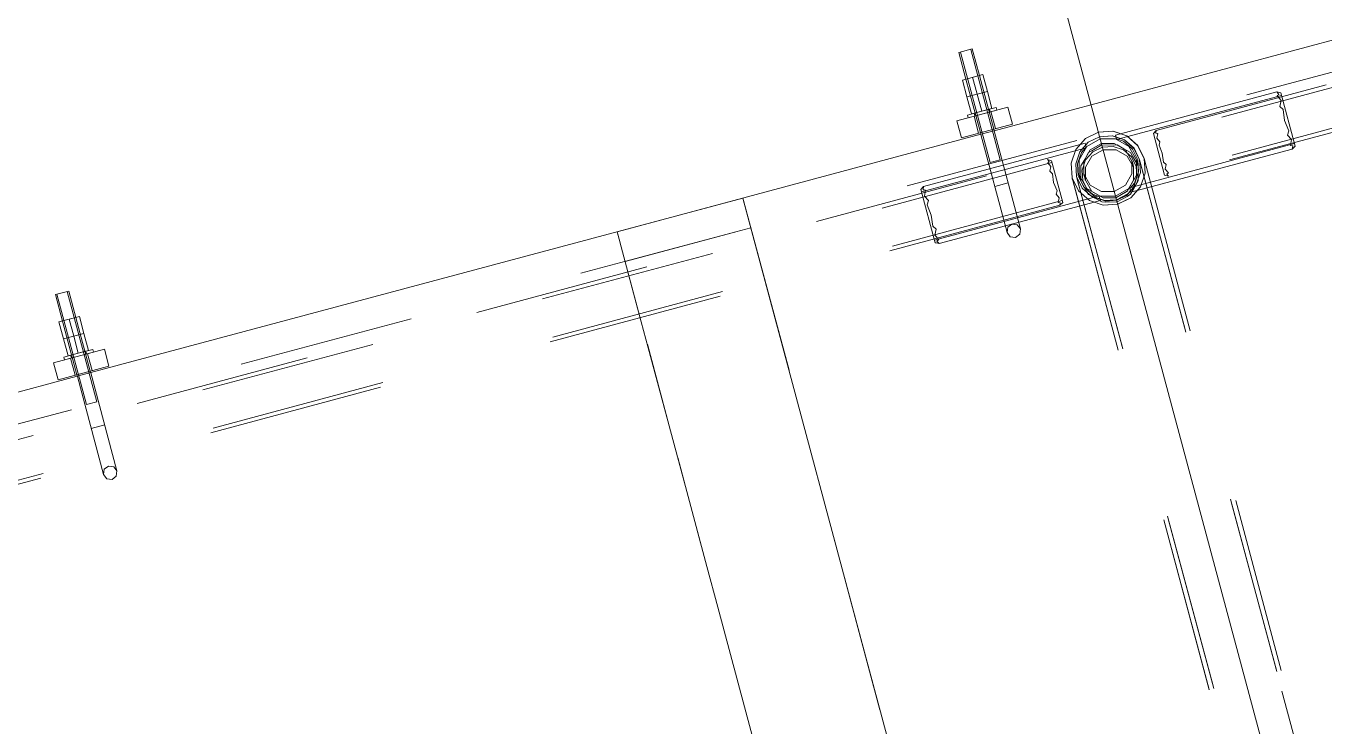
# Model space of a CAD drawing. Header units: millimetres. Extents: x -753 to 90, y 56274 to 56868.
# Drawn here: x -581.06 to -566.29, y 56710.88 to 56718.84 of the extents above; entities that cross this region are included whole.
import ezdxf

# ---------------------------------------------------------------- set-up
doc = ezdxf.new("R2010")
doc.units = ezdxf.units.MM
doc.linetypes.add('XKITLINE00', pattern=[0])
doc.linetypes.add('XKITLINE02', pattern=[4, 2, -2])
doc.layers.add('Cota', color=4, linetype='Continuous', lineweight=0)
doc.layers.add('Peça', color=2, linetype='Continuous', lineweight=0)

# ---------------------------------------------------------------- blocks, each defined once
blk = doc.blocks.new('*A825')
at = {"layer": 'Peça', "color": 4, "linetype": 'XKITLINE00', "lineweight": 0}
for p, q in [((-570.354, 56718.036), (-570.122, 56718.098)), ((-570.302, 56717.843), (-570.354, 56718.036)), ((-570.238, 56718.067), (-570.186, 56717.874)), ((-570.07, 56717.905), (-570.122, 56718.098))]:
    blk.add_line(p, q, dxfattribs=at)
at = {"layer": 'Peça', "color": 7, "linetype": 'XKITLINE02', "lineweight": 0}
blk.add_line((-570.302, 56717.843), (-570.07, 56717.905), dxfattribs=at)
blk = doc.blocks.new('*A826')
at = {"layer": 'Peça', "color": 4, "linetype": 'XKITLINE00', "lineweight": 0}
for p, q in [((-570.294, 56718.582), (-570.446, 56718.541)), ((-570.294, 56718.582), (-570.213, 56718.281)), ((-570.446, 56718.541), (-570.366, 56718.24)), ((-570.202, 56717.63), (-570.197, 56717.608)), ((-570.05, 56717.67), (-570.044, 56717.649))]:
    blk.add_line(p, q, dxfattribs=at)
at = {"layer": 'Peça', "color": 7, "linetype": 'XKITLINE02', "lineweight": 0}
for p, q in [((-570.428, 56718.546), (-570.092, 56717.29)), ((-570.312, 56718.577), (-569.976, 56717.321)), ((-570.366, 56718.24), (-570.202, 56717.63)), ((-570.213, 56718.281), (-570.05, 56717.67)), ((-570.197, 56717.608), (-569.898, 56716.493)), ((-570.044, 56717.649), (-569.745, 56716.534)), ((-570.092, 56717.29), (-569.976, 56717.321)), ((-569.886, 56717.058), (-570.038, 56717.017)), ((-569.89, 56716.553), (-569.898, 56716.493)), ((-569.89, 56716.553), (-569.842, 56716.59)), ((-569.842, 56716.59), (-569.782, 56716.582)), ((-569.782, 56716.582), (-569.745, 56716.534)), ((-569.753, 56716.474), (-569.745, 56716.534)), ((-569.898, 56716.493), (-569.861, 56716.445)), ((-569.861, 56716.445), (-569.801, 56716.437)), ((-569.801, 56716.437), (-569.753, 56716.474))]:
    blk.add_line(p, q, dxfattribs=at)
blk = doc.blocks.new('*A832')
at = {"layer": 'Peça', "color": 7, "linetype": 'XKITLINE02', "lineweight": 0}
for p, q in [((-553.649, 56721.682), (-574.243, 56716.165)), ((-570.045, 56717.652), (-570.198, 56717.612)), ((-574.326, 56716.475), (-574.311, 56716.417)), ((-574.219, 56716.074), (-574.059, 56715.476)), ((-573.99, 56715.222), (-573.742, 56714.295)), ((-573.645, 56713.933), (-573.541, 56713.545)), ((-573.431, 56713.132), (-573.313, 56712.694))]:
    blk.add_line(p, q, dxfattribs=at)
at = {"layer": 'Peça', "color": 4, "linetype": 'XKITLINE00', "lineweight": 0}
for p, q in [((-559.92, 56720.365), (-570.045, 56717.652)), ((-570.198, 56717.612), (-574.334, 56716.503)), ((-574.334, 56716.503), (-574.334, 56716.503)), ((-574.334, 56716.503), (-574.311, 56716.418)), ((-574.311, 56716.417), (-574.288, 56716.332)), ((-574.288, 56716.332), (-574.257, 56716.217)), ((-574.257, 56716.217), (-574.059, 56715.476)), ((-574.059, 56715.476), (-573.742, 56714.295)), ((-573.742, 56714.295), (-573.541, 56713.545)), ((-573.541, 56713.545), (-573.313, 56712.694)), ((-573.313, 56712.694), (-573.189, 56712.232)), ((-573.189, 56712.232), (-572.151, 56708.356))]:
    blk.add_line(p, q, dxfattribs=at)
blk = doc.blocks.new('*A833')
at = {"layer": 'Peça', "color": 7, "linetype": 'XKITLINE02', "lineweight": 0}
for p, q in [((-530.75, 56727.643), (-568.228, 56717.601)), ((-568.201, 56717.655), (-530.801, 56727.676)), ((-530.634, 56727.21), (-568.112, 56717.168)), ((-530.661, 56727.156), (-568.062, 56717.135)), ((-568.234, 56717.622), (-568.201, 56717.655)), ((-568.234, 56717.622), (-568.107, 56717.147)), ((-568.206, 56717.626), (-568.201, 56717.655)), ((-568.184, 56717.622), (-568.206, 56717.626)), ((-568.195, 56717.568), (-568.184, 56717.622)), ((-568.159, 56717.527), (-568.195, 56717.568)), ((-568.169, 56717.489), (-568.159, 56717.527)), ((-568.132, 56717.395), (-568.169, 56717.489)), ((-568.117, 56717.295), (-568.132, 56717.395)), ((-568.089, 56717.267), (-568.117, 56717.295)), ((-568.099, 56717.213), (-568.089, 56717.267)), ((-568.062, 56717.135), (-568.107, 56717.147)), ((-568.063, 56717.172), (-568.099, 56717.213)), ((-568.08, 56717.158), (-568.063, 56717.172)), ((-568.062, 56717.135), (-568.08, 56717.158))]:
    blk.add_line(p, q, dxfattribs=at)
blk = doc.blocks.new('*A838')
at = {"layer": 'Peça', "color": 7, "linetype": 'XKITLINE02', "lineweight": 0}
for p, q in [((-569.007, 56717.562), (-569.116, 56717.438)), ((-568.859, 56717.635), (-569.007, 56717.562)), ((-568.975, 56717.52), (-568.845, 56717.584)), ((-568.694, 56717.646), (-568.859, 56717.635)), ((-568.845, 56717.584), (-568.701, 56717.593)), ((-568.701, 56717.593), (-568.564, 56717.547)), ((-568.537, 56717.593), (-568.694, 56717.646)), ((-568.564, 56717.547), (-568.455, 56717.451)), ((-568.413, 56717.484), (-568.537, 56717.593)), ((-569.116, 56717.438), (-569.17, 56717.281)), ((-569.117, 56717.274), (-569.071, 56717.411)), ((-569.071, 56717.411), (-568.975, 56717.52)), ((-568.455, 56717.451), (-568.391, 56717.322)), ((-568.34, 56717.335), (-568.413, 56717.484)), ((-569.17, 56717.281), (-569.159, 56717.116)), ((-569.108, 56717.13), (-569.117, 56717.274)), ((-568.391, 56717.322), (-565.493, 56706.507)), ((-568.391, 56717.322), (-568.381, 56717.177)), ((-568.337, 56717.324), (-568.34, 56717.335)), ((-568.329, 56717.17), (-568.34, 56717.335)), ((-568.332, 56717.307), (-568.337, 56717.324)), ((-568.332, 56717.307), (-565.442, 56706.521)), ((-569.156, 56717.105), (-569.159, 56717.116)), ((-569.159, 56717.116), (-569.086, 56716.968)), ((-569.151, 56717.087), (-569.156, 56717.105)), ((-569.108, 56717.13), (-569.105, 56717.119)), ((-569.044, 56717), (-569.108, 56717.13)), ((-569.105, 56717.119), (-569.1, 56717.101)), ((-568.381, 56717.177), (-568.428, 56717.04)), ((-568.382, 56717.014), (-568.329, 56717.17)), ((-569.151, 56717.087), (-566.261, 56706.301)), ((-569.1, 56717.101), (-566.21, 56706.315)), ((-569.086, 56716.968), (-568.961, 56716.859)), ((-568.935, 56716.904), (-569.044, 56717)), ((-568.428, 56717.04), (-568.523, 56716.931)), ((-568.491, 56716.889), (-568.382, 56717.014)), ((-568.961, 56716.859), (-568.805, 56716.805)), ((-568.798, 56716.858), (-568.935, 56716.904)), ((-568.805, 56716.805), (-568.64, 56716.816)), ((-568.653, 56716.867), (-568.798, 56716.858)), ((-568.523, 56716.931), (-568.653, 56716.867)), ((-568.64, 56716.816), (-568.491, 56716.889)), ((-566.165, 56706.424), (-566.04, 56706.487)), ((-566.016, 56706.478), (-566.126, 56706.422)), ((-566.04, 56706.487), (-565.886, 56706.539)), ((-565.881, 56706.523), (-566.016, 56706.478)), ((-565.886, 56706.539), (-565.726, 56706.571)), ((-565.742, 56706.551), (-565.881, 56706.523)), ((-565.619, 56706.558), (-565.742, 56706.551)), ((-565.726, 56706.571), (-565.586, 56706.579)), ((-565.532, 56706.543), (-565.619, 56706.558)), ((-565.586, 56706.579), (-565.486, 56706.561)), ((-565.493, 56706.507), (-565.532, 56706.543)), ((-565.509, 56706.457), (-565.493, 56706.507)), ((-565.486, 56706.561), (-565.442, 56706.521)), ((-565.442, 56706.521), (-565.46, 56706.464)), ((-566.261, 56706.301), (-566.243, 56706.359)), ((-566.243, 56706.359), (-566.165, 56706.424)), ((-566.194, 56706.365), (-566.21, 56706.315)), ((-566.126, 56706.422), (-566.194, 56706.365)), ((-565.821, 56706.299), (-565.687, 56706.344)), ((-565.663, 56706.335), (-565.817, 56706.283)), ((-565.687, 56706.344), (-565.577, 56706.4)), ((-565.538, 56706.398), (-565.663, 56706.335)), ((-565.577, 56706.4), (-565.509, 56706.457)), ((-565.46, 56706.464), (-565.538, 56706.398)), ((-566.217, 56706.261), (-566.261, 56706.301)), ((-566.117, 56706.243), (-566.217, 56706.261)), ((-566.21, 56706.315), (-566.171, 56706.28)), ((-566.171, 56706.28), (-566.084, 56706.264)), ((-565.977, 56706.251), (-566.117, 56706.243)), ((-566.084, 56706.264), (-565.961, 56706.271)), ((-565.817, 56706.283), (-565.977, 56706.251)), ((-565.961, 56706.271), (-565.821, 56706.299))]:
    blk.add_line(p, q, dxfattribs=at)
blk = doc.blocks.new('*A839')
at = {"layer": 'Peça', "color": 7, "linetype": 'XKITLINE02', "lineweight": 0}
for p, q in [((-568.664, 56717.603), (-566.828, 56718.094)), ((-566.776, 56718.053), (-568.637, 56717.555)), ((-566.828, 56718.094), (-566.805, 56718.066)), ((-566.828, 56718.094), (-566.784, 56718.082)), ((-566.805, 56718.066), (-566.826, 56718.048)), ((-566.826, 56718.048), (-566.781, 56717.996)), ((-566.781, 56717.996), (-566.794, 56717.929)), ((-566.621, 56717.476), (-566.784, 56718.082)), ((-566.794, 56717.929), (-566.759, 56717.894)), ((-566.759, 56717.894), (-566.741, 56717.769)), ((-566.741, 56717.769), (-566.694, 56717.651)), ((-568.664, 56717.603), (-568.652, 56717.559)), ((-568.652, 56717.559), (-568.575, 56717.534)), ((-568.637, 56717.555), (-568.575, 56717.532)), ((-566.694, 56717.651), (-566.707, 56717.603)), ((-566.707, 56717.603), (-566.662, 56717.552)), ((-566.662, 56717.552), (-566.675, 56717.484)), ((-568.473, 56717.444), (-568.575, 56717.534)), ((-568.575, 56717.534), (-568.575, 56717.532)), ((-568.575, 56717.532), (-568.48, 56717.45)), ((-566.629, 56717.505), (-568.491, 56717.006)), ((-566.654, 56717.443), (-568.489, 56716.951)), ((-568.412, 56717.321), (-568.473, 56717.444)), ((-566.675, 56717.484), (-566.648, 56717.48)), ((-566.648, 56717.48), (-566.654, 56717.443)), ((-566.654, 56717.443), (-566.621, 56717.476)), ((-568.412, 56717.321), (-568.403, 56717.185)), ((-568.406, 56717.176), (-568.448, 56717.057)), ((-568.447, 56717.055), (-568.403, 56717.185)), ((-568.501, 56716.995), (-568.447, 56717.055)), ((-568.501, 56716.995), (-568.489, 56716.951)), ((-568.491, 56717.006), (-568.448, 56717.057)), ((-568.447, 56717.055), (-568.448, 56717.057))]:
    blk.add_line(p, q, dxfattribs=at)
blk = doc.blocks.new('*A840')
at = {"layer": 'Peça', "color": 7, "linetype": 'XKITLINE02', "lineweight": 0}
for p, q in [((-569.116, 56717.438), (-569.007, 56717.562)), ((-569.007, 56717.562), (-568.859, 56717.635)), ((-568.845, 56717.584), (-568.975, 56717.52)), ((-568.859, 56717.635), (-568.693, 56717.646)), ((-568.7, 56717.594), (-568.845, 56717.584)), ((-568.563, 56717.547), (-568.7, 56717.594)), ((-568.693, 56717.646), (-568.537, 56717.593)), ((-568.454, 56717.452), (-568.563, 56717.547)), ((-568.537, 56717.593), (-568.412, 56717.484)), ((-569.169, 56717.281), (-569.116, 56717.438)), ((-569.07, 56717.411), (-569.117, 56717.274)), ((-568.975, 56717.52), (-569.07, 56717.411)), ((-568.39, 56717.322), (-568.454, 56717.452)), ((-568.412, 56717.484), (-568.339, 56717.336)), ((-569.158, 56717.116), (-569.169, 56717.281)), ((-569.117, 56717.274), (-569.107, 56717.13)), ((-568.39, 56717.322), (-568.387, 56717.311)), ((-568.381, 56717.177), (-568.39, 56717.322)), ((-568.387, 56717.311), (-568.383, 56717.293)), ((-568.383, 56717.293), (-566.771, 56711.276)), ((-568.336, 56717.325), (-568.339, 56717.336)), ((-568.339, 56717.336), (-568.328, 56717.17)), ((-568.332, 56717.307), (-568.336, 56717.325)), ((-568.332, 56717.307), (-565.442, 56706.521)), ((-569.155, 56717.105), (-569.158, 56717.116)), ((-569.085, 56716.968), (-569.158, 56717.116)), ((-569.151, 56717.088), (-569.155, 56717.105)), ((-569.107, 56717.13), (-566.21, 56706.315)), ((-569.107, 56717.13), (-569.043, 56717)), ((-568.428, 56717.04), (-568.381, 56717.177)), ((-568.328, 56717.17), (-568.382, 56717.014)), ((-569.151, 56717.088), (-566.261, 56706.302)), ((-568.961, 56716.859), (-569.085, 56716.968)), ((-569.043, 56717), (-568.934, 56716.905)), ((-568.523, 56716.932), (-568.428, 56717.04)), ((-568.382, 56717.014), (-568.491, 56716.889)), ((-568.804, 56716.805), (-568.961, 56716.859)), ((-568.934, 56716.905), (-568.797, 56716.858)), ((-568.639, 56716.816), (-568.804, 56716.805)), ((-568.797, 56716.858), (-568.653, 56716.867)), ((-568.653, 56716.867), (-568.523, 56716.932)), ((-568.491, 56716.889), (-568.639, 56716.816)), ((-566.771, 56711.276), (-565.493, 56706.507)), ((-566.04, 56706.487), (-566.165, 56706.424)), ((-566.126, 56706.422), (-566.016, 56706.478)), ((-565.886, 56706.539), (-566.04, 56706.487)), ((-566.016, 56706.478), (-565.881, 56706.523)), ((-565.726, 56706.571), (-565.886, 56706.539)), ((-565.881, 56706.523), (-565.742, 56706.551)), ((-565.742, 56706.551), (-565.619, 56706.558)), ((-565.586, 56706.579), (-565.726, 56706.571)), ((-565.619, 56706.558), (-565.532, 56706.543)), ((-565.486, 56706.562), (-565.586, 56706.579)), ((-565.532, 56706.543), (-565.493, 56706.507)), ((-565.493, 56706.507), (-565.509, 56706.457)), ((-565.442, 56706.521), (-565.486, 56706.562)), ((-565.46, 56706.464), (-565.442, 56706.521)), ((-566.243, 56706.359), (-566.261, 56706.302)), ((-566.165, 56706.424), (-566.243, 56706.359)), ((-566.21, 56706.315), (-566.194, 56706.365)), ((-566.194, 56706.365), (-566.126, 56706.422)), ((-565.686, 56706.344), (-565.821, 56706.299)), ((-565.817, 56706.283), (-565.663, 56706.335)), ((-565.577, 56706.4), (-565.686, 56706.344)), ((-565.663, 56706.335), (-565.537, 56706.398)), ((-565.509, 56706.457), (-565.577, 56706.4)), ((-565.537, 56706.398), (-565.46, 56706.464)), ((-566.261, 56706.302), (-566.217, 56706.261)), ((-566.217, 56706.261), (-566.117, 56706.243)), ((-566.171, 56706.28), (-566.21, 56706.315)), ((-566.083, 56706.264), (-566.171, 56706.28)), ((-566.117, 56706.243), (-565.976, 56706.251)), ((-565.961, 56706.271), (-566.083, 56706.264)), ((-565.976, 56706.251), (-565.817, 56706.283)), ((-565.821, 56706.299), (-565.961, 56706.271))]:
    blk.add_line(p, q, dxfattribs=at)
blk = doc.blocks.new('*A897')
at = {"layer": 'Peça', "color": 7, "linetype": 'XKITLINE02', "lineweight": 0}
for p, q in [((-569.387, 56717.29), (-606.865, 56707.248)), ((-606.838, 56707.302), (-569.438, 56717.323)), ((-569.438, 56717.323), (-569.419, 56717.3)), ((-569.438, 56717.323), (-569.393, 56717.311)), ((-569.419, 56717.3), (-569.436, 56717.286)), ((-569.436, 56717.286), (-569.4, 56717.245)), ((-569.265, 56716.836), (-569.393, 56717.311)), ((-569.4, 56717.245), (-569.411, 56717.191)), ((-569.411, 56717.191), (-569.382, 56717.163)), ((-569.382, 56717.163), (-569.368, 56717.063)), ((-569.368, 56717.063), (-569.33, 56716.969)), ((-569.33, 56716.969), (-569.341, 56716.931)), ((-569.271, 56716.857), (-606.749, 56706.816)), ((-569.341, 56716.931), (-569.305, 56716.89)), ((-569.305, 56716.89), (-569.315, 56716.836)), ((-569.315, 56716.836), (-569.293, 56716.833)), ((-569.298, 56716.804), (-569.265, 56716.836)), ((-569.293, 56716.833), (-569.298, 56716.804)), ((-569.298, 56716.804), (-606.699, 56706.783))]:
    blk.add_line(p, q, dxfattribs=at)
blk = doc.blocks.new('*A933')
at = {"layer": 'Peça', "color": 7, "linetype": 'XKITLINE02', "lineweight": 0}
for p, q in [((-568.838, 56717.559), (-568.989, 56717.472)), ((-568.664, 56717.559), (-568.838, 56717.559)), ((-568.664, 56717.559), (-568.513, 56717.472)), ((-568.989, 56717.472), (-569.077, 56717.321)), ((-568.952, 56717.434), (-569.025, 56717.307)), ((-569.014, 56717.326), (-568.971, 56717.404)), ((-569.014, 56717.326), (-568.971, 56717.404)), ((-569.004, 56717.319), (-568.923, 56717.411)), ((-568.923, 56717.411), (-569.004, 56717.319)), ((-568.971, 56717.404), (-568.932, 56717.424)), ((-568.971, 56717.404), (-568.932, 56717.424)), ((-568.825, 56717.508), (-568.952, 56717.434)), ((-568.805, 56717.436), (-568.933, 56717.363)), ((-568.933, 56717.363), (-568.805, 56717.436)), ((-568.932, 56717.424), (-568.82, 56717.49)), ((-568.932, 56717.424), (-568.82, 56717.49)), ((-568.923, 56717.411), (-568.813, 56717.466)), ((-568.813, 56717.465), (-568.923, 56717.411)), ((-568.678, 56717.508), (-568.825, 56717.508)), ((-568.82, 56717.49), (-568.69, 56717.489)), ((-568.82, 56717.49), (-568.69, 56717.489)), ((-568.813, 56717.466), (-568.691, 56717.474)), ((-568.691, 56717.473), (-568.813, 56717.465)), ((-568.658, 56717.436), (-568.805, 56717.436)), ((-568.805, 56717.436), (-568.658, 56717.436)), ((-568.691, 56717.474), (-568.575, 56717.434)), ((-568.575, 56717.434), (-568.691, 56717.473)), ((-568.69, 56717.489), (-568.646, 56717.491)), ((-568.69, 56717.489), (-568.646, 56717.491)), ((-568.55, 56717.434), (-568.678, 56717.508)), ((-568.531, 56717.363), (-568.658, 56717.436)), ((-568.658, 56717.436), (-568.531, 56717.363)), ((-568.646, 56717.491), (-568.57, 56717.445)), ((-568.646, 56717.491), (-568.57, 56717.445)), ((-568.575, 56717.434), (-568.483, 56717.354)), ((-568.483, 56717.353), (-568.575, 56717.434)), ((-568.57, 56717.445), (-568.495, 56717.404)), ((-568.57, 56717.445), (-568.495, 56717.404)), ((-568.477, 56717.307), (-568.55, 56717.434)), ((-568.426, 56717.321), (-568.513, 56717.472)), ((-568.495, 56717.404), (-568.472, 56717.364)), ((-568.472, 56717.364), (-568.495, 56717.404)), ((-569.077, 56717.321), (-569.077, 56717.146)), ((-569.059, 56717.253), (-569.014, 56717.326)), ((-569.059, 56717.253), (-569.058, 56717.207)), ((-569.058, 56717.253), (-569.014, 56717.326)), ((-569.058, 56717.207), (-569.058, 56717.253)), ((-569.044, 56717.203), (-569.004, 56717.319)), ((-569.004, 56717.319), (-569.043, 56717.203)), ((-569.025, 56717.307), (-569.025, 56717.16)), ((-568.933, 56717.363), (-569.006, 56717.236)), ((-569.006, 56717.236), (-568.933, 56717.363)), ((-568.458, 56717.236), (-568.531, 56717.363)), ((-568.531, 56717.363), (-568.458, 56717.236)), ((-568.483, 56717.354), (-568.429, 56717.244)), ((-568.429, 56717.244), (-568.483, 56717.353)), ((-568.477, 56717.306), (-568.477, 56717.307)), ((-568.477, 56717.307), (-568.477, 56717.307)), ((-568.477, 56717.16), (-568.477, 56717.307)), ((-568.477, 56717.307), (-568.477, 56717.307)), ((-568.477, 56717.306), (-568.477, 56717.307)), ((-568.476, 56717.305), (-568.477, 56717.306)), ((-568.477, 56717.306), (-568.477, 56717.306)), ((-568.477, 56717.306), (-568.477, 56717.306)), ((-568.477, 56717.306), (-568.476, 56717.305)), ((-568.476, 56717.304), (-568.476, 56717.305)), ((-568.476, 56717.305), (-568.476, 56717.304)), ((-568.476, 56717.302), (-568.476, 56717.304)), ((-568.476, 56717.304), (-568.476, 56717.304)), ((-568.476, 56717.303), (-568.476, 56717.304)), ((-568.476, 56717.302), (-568.476, 56717.303)), ((-568.475, 56717.301), (-568.476, 56717.302)), ((-568.475, 56717.301), (-568.476, 56717.302)), ((-568.475, 56717.3), (-568.475, 56717.301)), ((-568.475, 56717.3), (-568.475, 56717.301)), ((-568.474, 56717.298), (-568.475, 56717.3)), ((-568.474, 56717.298), (-568.475, 56717.3)), ((-568.474, 56717.296), (-568.474, 56717.298)), ((-568.474, 56717.296), (-568.474, 56717.298)), ((-568.473, 56717.294), (-568.474, 56717.296)), ((-568.473, 56717.294), (-568.474, 56717.296)), ((-568.473, 56717.292), (-568.473, 56717.294)), ((-568.473, 56717.292), (-568.473, 56717.294)), ((-568.472, 56717.29), (-568.473, 56717.292)), ((-568.472, 56717.29), (-568.473, 56717.292)), ((-568.472, 56717.364), (-568.407, 56717.253)), ((-568.407, 56717.253), (-568.472, 56717.364)), ((-568.472, 56717.287), (-568.472, 56717.29)), ((-568.472, 56717.287), (-568.472, 56717.29)), ((-568.471, 56717.285), (-568.472, 56717.287)), ((-568.472, 56717.287), (-568.471, 56717.285)), ((-568.47, 56717.282), (-568.471, 56717.285)), ((-568.471, 56717.285), (-568.47, 56717.282)), ((-568.469, 56717.279), (-568.47, 56717.282)), ((-568.469, 56717.279), (-568.47, 56717.282)), ((-568.469, 56717.276), (-568.469, 56717.279)), ((-568.468, 56717.276), (-568.469, 56717.279)), ((-568.468, 56717.273), (-568.469, 56717.276)), ((-568.468, 56717.273), (-568.468, 56717.276)), ((-568.467, 56717.269), (-568.468, 56717.273)), ((-568.467, 56717.269), (-568.468, 56717.273)), ((-568.466, 56717.266), (-568.467, 56717.269)), ((-568.466, 56717.266), (-568.467, 56717.269)), ((-568.465, 56717.262), (-568.466, 56717.266)), ((-568.465, 56717.262), (-568.466, 56717.266)), ((-568.464, 56717.258), (-568.465, 56717.262)), ((-568.464, 56717.258), (-568.465, 56717.262)), ((-568.463, 56717.254), (-568.464, 56717.258)), ((-568.463, 56717.254), (-568.464, 56717.258)), ((-568.462, 56717.25), (-568.463, 56717.254)), ((-568.461, 56717.25), (-568.463, 56717.254)), ((-568.426, 56717.146), (-568.426, 56717.321)), ((-568.426, 56717.32), (-568.426, 56717.321)), ((-568.426, 56717.321), (-568.426, 56717.32)), ((-568.425, 56717.32), (-568.426, 56717.32)), ((-568.426, 56717.32), (-568.425, 56717.32)), ((-568.425, 56717.319), (-568.425, 56717.32)), ((-568.425, 56717.32), (-568.425, 56717.32)), ((-568.425, 56717.32), (-568.425, 56717.32)), ((-568.425, 56717.32), (-568.425, 56717.319)), ((-568.425, 56717.318), (-568.425, 56717.319)), ((-568.425, 56717.319), (-568.425, 56717.318)), ((-568.425, 56717.317), (-568.425, 56717.318)), ((-568.425, 56717.318), (-568.425, 56717.317)), ((-568.424, 56717.316), (-568.425, 56717.317)), ((-568.425, 56717.317), (-568.424, 56717.316)), ((-568.424, 56717.315), (-568.424, 56717.316)), ((-568.424, 56717.316), (-568.424, 56717.315)), ((-568.424, 56717.313), (-568.424, 56717.315)), ((-568.424, 56717.315), (-568.424, 56717.313)), ((-568.423, 56717.312), (-568.424, 56717.313)), ((-568.424, 56717.313), (-568.423, 56717.312)), ((-568.423, 56717.31), (-568.423, 56717.312)), ((-568.423, 56717.312), (-568.423, 56717.31)), ((-568.422, 56717.308), (-568.423, 56717.31)), ((-568.423, 56717.31), (-568.422, 56717.308)), ((-568.422, 56717.306), (-568.422, 56717.308)), ((-568.422, 56717.308), (-568.422, 56717.306)), ((-568.421, 56717.304), (-568.422, 56717.306)), ((-568.422, 56717.306), (-568.421, 56717.304)), ((-568.42, 56717.301), (-568.421, 56717.304)), ((-568.421, 56717.304), (-568.42, 56717.301)), ((-568.42, 56717.298), (-568.42, 56717.301)), ((-568.42, 56717.301), (-568.42, 56717.299)), ((-568.42, 56717.299), (-568.419, 56717.296)), ((-568.419, 56717.296), (-568.42, 56717.298)), ((-568.418, 56717.293), (-568.419, 56717.296)), ((-568.419, 56717.296), (-568.418, 56717.293)), ((-568.417, 56717.29), (-568.418, 56717.293)), ((-568.418, 56717.293), (-568.417, 56717.29)), ((-568.416, 56717.286), (-568.417, 56717.29)), ((-568.417, 56717.29), (-568.416, 56717.287)), ((-568.416, 56717.287), (-568.416, 56717.283)), ((-568.415, 56717.283), (-568.416, 56717.286)), ((-568.416, 56717.283), (-568.415, 56717.28)), ((-568.415, 56717.279), (-568.415, 56717.283)), ((-568.415, 56717.28), (-568.414, 56717.276)), ((-568.414, 56717.276), (-568.415, 56717.279)), ((-568.412, 56717.272), (-568.414, 56717.276)), ((-568.414, 56717.276), (-568.413, 56717.272)), ((-568.413, 56717.272), (-568.411, 56717.268)), ((-568.411, 56717.268), (-568.412, 56717.272)), ((-568.41, 56717.263), (-568.411, 56717.268)), ((-568.411, 56717.268), (-568.41, 56717.264)), ((-568.41, 56717.264), (-568.409, 56717.259)), ((-568.409, 56717.259), (-568.41, 56717.263)), ((-568.408, 56717.255), (-568.409, 56717.259)), ((-568.409, 56717.259), (-568.408, 56717.255)), ((-568.408, 56717.255), (-568.407, 56717.253)), ((-568.408, 56717.255), (-568.407, 56717.253)), ((-568.407, 56717.253), (-568.407, 56717.122)), ((-568.407, 56717.122), (-568.407, 56717.253)), ((-569.076, 56717.146), (-569.077, 56717.146)), ((-569.077, 56717.146), (-569.077, 56717.146)), ((-568.989, 56716.995), (-569.077, 56717.146)), ((-569.077, 56717.146), (-569.077, 56717.146)), ((-569.077, 56717.146), (-569.076, 56717.146)), ((-569.076, 56717.145), (-569.076, 56717.146)), ((-569.076, 56717.146), (-569.076, 56717.145)), ((-569.076, 56717.144), (-569.076, 56717.145)), ((-569.076, 56717.145), (-569.076, 56717.145)), ((-569.076, 56717.145), (-569.076, 56717.145)), ((-569.076, 56717.145), (-569.076, 56717.144)), ((-569.076, 56717.143), (-569.076, 56717.144)), ((-569.076, 56717.144), (-569.076, 56717.143)), ((-569.075, 56717.142), (-569.076, 56717.143)), ((-569.076, 56717.143), (-569.075, 56717.142)), ((-569.075, 56717.14), (-569.075, 56717.142)), ((-569.075, 56717.142), (-569.075, 56717.14)), ((-569.075, 56717.139), (-569.075, 56717.14)), ((-569.075, 56717.14), (-569.075, 56717.139)), ((-569.074, 56717.137), (-569.075, 56717.139)), ((-569.075, 56717.139), (-569.074, 56717.137)), ((-569.074, 56717.135), (-569.074, 56717.137)), ((-569.074, 56717.137), (-569.074, 56717.135)), ((-569.073, 56717.133), (-569.074, 56717.135)), ((-569.074, 56717.135), (-569.073, 56717.134)), ((-569.073, 56717.134), (-569.073, 56717.131)), ((-569.073, 56717.131), (-569.073, 56717.133)), ((-569.072, 56717.129), (-569.073, 56717.131)), ((-569.073, 56717.131), (-569.072, 56717.129)), ((-569.071, 56717.127), (-569.072, 56717.129)), ((-569.072, 56717.129), (-569.071, 56717.127)), ((-569.071, 56717.124), (-569.071, 56717.127)), ((-569.071, 56717.127), (-569.071, 56717.124)), ((-569.07, 56717.121), (-569.071, 56717.124)), ((-569.071, 56717.124), (-569.07, 56717.121)), ((-569.069, 56717.118), (-569.07, 56717.121)), ((-569.07, 56717.121), (-569.069, 56717.118)), ((-569.068, 56717.115), (-569.069, 56717.118)), ((-569.069, 56717.118), (-569.068, 56717.115)), ((-569.067, 56717.112), (-569.068, 56717.115)), ((-569.068, 56717.115), (-569.067, 56717.112)), ((-569.067, 56717.109), (-569.067, 56717.112)), ((-569.067, 56717.112), (-569.067, 56717.109)), ((-569.066, 56717.105), (-569.067, 56717.109)), ((-569.067, 56717.109), (-569.066, 56717.105)), ((-569.065, 56717.101), (-569.066, 56717.105)), ((-569.066, 56717.105), (-569.065, 56717.101)), ((-569.058, 56717.078), (-569.058, 56717.207)), ((-569.058, 56717.207), (-569.058, 56717.078)), ((-569.035, 56717.082), (-569.044, 56717.203)), ((-569.043, 56717.203), (-569.035, 56717.081)), ((-569.025, 56717.159), (-569.025, 56717.16)), ((-569.025, 56717.16), (-569.025, 56717.16)), ((-569.025, 56717.16), (-568.952, 56717.033)), ((-569.025, 56717.16), (-569.025, 56717.16)), ((-569.025, 56717.159), (-569.025, 56717.16)), ((-569.025, 56717.158), (-569.025, 56717.159)), ((-569.025, 56717.159), (-569.025, 56717.159)), ((-569.025, 56717.159), (-569.025, 56717.159)), ((-569.025, 56717.158), (-569.025, 56717.159)), ((-569.025, 56717.157), (-569.025, 56717.158)), ((-569.025, 56717.157), (-569.025, 56717.158)), ((-569.024, 56717.155), (-569.025, 56717.157)), ((-569.025, 56717.157), (-569.025, 56717.157)), ((-569.025, 56717.156), (-569.025, 56717.157)), ((-569.024, 56717.155), (-569.025, 56717.156)), ((-569.024, 56717.154), (-569.024, 56717.155)), ((-569.024, 56717.154), (-569.024, 56717.155)), ((-569.023, 56717.153), (-569.024, 56717.154)), ((-569.023, 56717.153), (-569.024, 56717.154)), ((-569.023, 56717.151), (-569.023, 56717.153)), ((-569.023, 56717.153), (-569.023, 56717.151)), ((-569.023, 56717.149), (-569.023, 56717.151)), ((-569.023, 56717.151), (-569.023, 56717.149)), ((-569.022, 56717.147), (-569.023, 56717.149)), ((-569.022, 56717.147), (-569.023, 56717.149)), ((-569.021, 56717.145), (-569.022, 56717.147)), ((-569.021, 56717.145), (-569.022, 56717.147)), ((-569.021, 56717.143), (-569.021, 56717.145)), ((-569.021, 56717.143), (-569.021, 56717.145)), ((-569.02, 56717.14), (-569.021, 56717.143)), ((-569.02, 56717.14), (-569.021, 56717.143)), ((-569.02, 56717.138), (-569.02, 56717.14)), ((-569.019, 56717.138), (-569.02, 56717.14)), ((-569.019, 56717.135), (-569.02, 56717.138)), ((-569.019, 56717.135), (-569.019, 56717.138)), ((-569.018, 56717.132), (-569.019, 56717.135)), ((-569.018, 56717.132), (-569.019, 56717.135)), ((-569.017, 56717.129), (-569.018, 56717.132)), ((-569.017, 56717.129), (-569.018, 56717.132)), ((-569.016, 56717.126), (-569.017, 56717.129)), ((-569.016, 56717.126), (-569.017, 56717.129)), ((-569.015, 56717.122), (-569.016, 56717.126)), ((-569.015, 56717.122), (-569.016, 56717.126)), ((-569.014, 56717.119), (-569.015, 56717.122)), ((-569.015, 56717.122), (-569.014, 56717.119)), ((-569.013, 56717.115), (-569.014, 56717.119)), ((-569.014, 56717.119), (-569.013, 56717.115)), ((-569.012, 56717.111), (-569.013, 56717.115)), ((-569.012, 56717.111), (-569.013, 56717.115)), ((-569.011, 56717.107), (-569.012, 56717.111)), ((-569.011, 56717.107), (-569.012, 56717.111)), ((-569.01, 56717.103), (-569.011, 56717.107)), ((-569.01, 56717.103), (-569.011, 56717.107)), ((-569.006, 56717.236), (-569.007, 56717.089)), ((-569.006, 56717.089), (-569.006, 56717.236)), ((-568.55, 56717.033), (-568.477, 56717.16)), ((-568.513, 56716.995), (-568.426, 56717.146)), ((-568.46, 56717.246), (-568.462, 56717.25)), ((-568.46, 56717.245), (-568.461, 56717.25)), ((-568.421, 56717.122), (-568.461, 56717.007)), ((-568.459, 56717.241), (-568.46, 56717.246)), ((-568.46, 56717.245), (-568.459, 56717.241)), ((-568.46, 56717.006), (-568.421, 56717.122)), ((-568.458, 56717.236), (-568.459, 56717.241)), ((-568.459, 56717.241), (-568.458, 56717.236)), ((-568.458, 56717.09), (-568.458, 56717.236)), ((-568.458, 56717.236), (-568.458, 56717.089)), ((-568.429, 56717.244), (-568.421, 56717.122)), ((-568.421, 56717.122), (-568.429, 56717.244)), ((-568.407, 56717.122), (-568.408, 56717.08)), ((-568.408, 56717.08), (-568.407, 56717.122)), ((-569.064, 56717.097), (-569.065, 56717.101)), ((-569.065, 56717.101), (-569.064, 56717.097)), ((-569.062, 56717.093), (-569.064, 56717.097)), ((-569.064, 56717.097), (-569.062, 56717.093)), ((-569.061, 56717.089), (-569.062, 56717.093)), ((-569.062, 56717.093), (-569.061, 56717.089)), ((-569.06, 56717.085), (-569.061, 56717.089)), ((-569.061, 56717.089), (-569.06, 56717.085)), ((-569.059, 56717.08), (-569.06, 56717.085)), ((-569.06, 56717.085), (-569.059, 56717.08)), ((-569.059, 56717.08), (-569.058, 56717.078)), ((-569.059, 56717.08), (-569.058, 56717.078)), ((-569.058, 56717.078), (-568.993, 56716.965)), ((-569.058, 56717.078), (-568.993, 56716.965)), ((-568.981, 56716.972), (-569.035, 56717.082)), ((-569.035, 56717.081), (-568.981, 56716.972)), ((-569.009, 56717.099), (-569.01, 56717.103)), ((-569.009, 56717.098), (-569.01, 56717.103)), ((-569.008, 56717.094), (-569.009, 56717.099)), ((-569.008, 56717.094), (-569.009, 56717.098)), ((-569.007, 56717.089), (-569.008, 56717.094)), ((-569.006, 56717.089), (-569.008, 56717.094)), ((-569.007, 56717.089), (-568.933, 56716.962)), ((-568.933, 56716.962), (-569.006, 56717.089)), ((-568.993, 56716.965), (-568.972, 56716.928)), ((-568.993, 56716.965), (-568.972, 56716.929)), ((-568.989, 56716.995), (-568.838, 56716.908)), ((-568.889, 56716.892), (-568.981, 56716.972)), ((-568.981, 56716.972), (-568.889, 56716.891)), ((-568.952, 56717.033), (-568.825, 56716.959)), ((-568.933, 56716.962), (-568.806, 56716.889)), ((-568.806, 56716.889), (-568.933, 56716.962)), ((-568.825, 56716.959), (-568.678, 56716.959)), ((-568.678, 56716.959), (-568.55, 56717.033)), ((-568.664, 56716.908), (-568.513, 56716.995)), ((-568.659, 56716.889), (-568.532, 56716.963)), ((-568.532, 56716.962), (-568.659, 56716.889)), ((-568.461, 56717.007), (-568.541, 56716.915)), ((-568.541, 56716.914), (-568.46, 56717.006)), ((-568.532, 56716.963), (-568.458, 56717.09)), ((-568.458, 56717.089), (-568.532, 56716.962)), ((-568.495, 56716.929), (-568.451, 56717.002)), ((-568.495, 56716.929), (-568.451, 56717.002)), ((-568.451, 56717.002), (-568.408, 56717.08)), ((-568.451, 56717.002), (-568.408, 56717.08)), ((-568.972, 56716.929), (-568.896, 56716.883)), ((-568.972, 56716.928), (-568.895, 56716.883)), ((-568.896, 56716.883), (-568.821, 56716.842)), ((-568.895, 56716.883), (-568.821, 56716.842)), ((-568.773, 56716.853), (-568.889, 56716.892)), ((-568.889, 56716.891), (-568.773, 56716.852)), ((-568.664, 56716.908), (-568.838, 56716.908)), ((-568.821, 56716.842), (-568.776, 56716.84)), ((-568.821, 56716.842), (-568.776, 56716.84)), ((-568.806, 56716.889), (-568.659, 56716.889)), ((-568.659, 56716.889), (-568.806, 56716.889)), ((-568.776, 56716.84), (-568.646, 56716.841)), ((-568.776, 56716.84), (-568.646, 56716.841)), ((-568.651, 56716.861), (-568.773, 56716.853)), ((-568.773, 56716.852), (-568.651, 56716.86)), ((-568.541, 56716.915), (-568.651, 56716.861)), ((-568.651, 56716.86), (-568.541, 56716.914)), ((-568.646, 56716.841), (-568.533, 56716.905)), ((-568.646, 56716.841), (-568.533, 56716.905)), ((-568.533, 56716.905), (-568.495, 56716.929)), ((-568.533, 56716.905), (-568.495, 56716.929))]:
    blk.add_line(p, q, dxfattribs=at)
blk = doc.blocks.new('*A935')
at = {"layer": 'Peça', "color": 7, "linetype": 'XKITLINE02', "lineweight": 0}
for p, q in [((-570.872, 56716.956), (-569.01, 56717.455)), ((-569.011, 56717.509), (-570.847, 56717.018)), ((-569.053, 56717.405), (-569.097, 56717.276)), ((-569.053, 56717.404), (-569.094, 56717.285)), ((-569, 56717.466), (-569.053, 56717.405)), ((-569.01, 56717.455), (-569.053, 56717.404)), ((-569.053, 56717.404), (-569.053, 56717.405)), ((-569.011, 56717.509), (-569, 56717.466)), ((-569.097, 56717.276), (-569.088, 56717.14)), ((-569.088, 56717.14), (-569.028, 56717.017)), ((-570.879, 56716.985), (-570.847, 56717.018)), ((-570.879, 56716.985), (-570.717, 56716.378)), ((-570.847, 56717.018), (-570.853, 56716.981)), ((-570.853, 56716.981), (-570.84, 56716.979)), ((-570.825, 56716.977), (-570.853, 56716.981)), ((-570.84, 56716.979), (-570.825, 56716.977)), ((-570.825, 56716.977), (-570.838, 56716.909)), ((-568.925, 56716.927), (-569.028, 56717.017)), ((-569.021, 56717.011), (-568.926, 56716.929)), ((-570.838, 56716.909), (-570.793, 56716.857)), ((-570.793, 56716.857), (-570.807, 56716.81)), ((-570.807, 56716.81), (-570.76, 56716.692)), ((-568.863, 56716.906), (-570.725, 56716.407)), ((-568.837, 56716.858), (-570.672, 56716.367)), ((-568.925, 56716.927), (-568.926, 56716.929)), ((-568.926, 56716.929), (-568.863, 56716.906)), ((-568.849, 56716.902), (-568.925, 56716.927)), ((-568.837, 56716.858), (-568.849, 56716.902)), ((-570.76, 56716.692), (-570.742, 56716.567)), ((-570.742, 56716.567), (-570.706, 56716.532)), ((-570.706, 56716.532), (-570.719, 56716.465)), ((-570.719, 56716.465), (-570.674, 56716.413)), ((-570.717, 56716.378), (-570.704, 56716.375)), ((-570.704, 56716.375), (-570.672, 56716.367)), ((-570.696, 56716.395), (-570.674, 56716.413)), ((-570.672, 56716.367), (-570.696, 56716.395))]:
    blk.add_line(p, q, dxfattribs=at)
blk = doc.blocks.new('*A1048')
at = {"layer": 'Peça', "color": 4, "linetype": 'XKITLINE00', "lineweight": 0}
for p, q in [((-580.683, 56715.476), (-580.451, 56715.538)), ((-580.567, 56715.507), (-580.515, 56715.314)), ((-580.451, 56715.538), (-580.399, 56715.345)), ((-580.631, 56715.282), (-580.683, 56715.476)), ((-580.399, 56715.345), (-580.631, 56715.282))]:
    blk.add_line(p, q, dxfattribs=at)
blk = doc.blocks.new('*A1049')
at = {"layer": 'Peça', "color": 4, "linetype": 'XKITLINE00', "lineweight": 0}
for p, q in [((-580.631, 56715.282), (-580.399, 56715.345)), ((-580.348, 56715.151), (-580.399, 56715.345)), ((-580.579, 56715.089), (-580.631, 56715.282)), ((-580.515, 56715.314), (-580.463, 56715.12))]:
    blk.add_line(p, q, dxfattribs=at)
at = {"layer": 'Peça', "color": 7, "linetype": 'XKITLINE02', "lineweight": 0}
blk.add_line((-580.579, 56715.089), (-580.348, 56715.151), dxfattribs=at)
blk = doc.blocks.new('*A1050')
at = {"layer": 'Peça', "color": 4, "linetype": 'XKITLINE00', "lineweight": 0}
for p, q in [((-580.463, 56715.12), (-580.628, 56715.076)), ((-580.619, 56715.045), (-580.628, 56715.076)), ((-580.299, 56715.164), (-580.463, 56715.12)), ((-580.291, 56715.133), (-580.299, 56715.164))]:
    blk.add_line(p, q, dxfattribs=at)
at = {"layer": 'Peça', "color": 7, "linetype": 'XKITLINE02', "lineweight": 0}
for p, q in [((-580.291, 56715.133), (-580.619, 56715.045)), ((-580.542, 56715.066), (-580.55, 56715.097)), ((-580.463, 56715.12), (-580.381, 56715.142)), ((-580.368, 56715.113), (-580.377, 56715.144))]:
    blk.add_line(p, q, dxfattribs=at)
blk = doc.blocks.new('*A1051')
at = {"layer": 'Peça', "color": 4, "linetype": 'XKITLINE00', "lineweight": 0}
for p, q in [((-580.745, 56715.012), (-580.165, 56715.167)), ((-580.114, 56714.974), (-580.165, 56715.167)), ((-580.693, 56714.819), (-580.745, 56715.012)), ((-580.114, 56714.974), (-580.693, 56714.819))]:
    blk.add_line(p, q, dxfattribs=at)
at = {"layer": 'Peça', "color": 7, "linetype": 'XKITLINE02', "lineweight": 0}
for p, q in [((-580.5, 56714.87), (-580.552, 56715.064)), ((-580.307, 56714.922), (-580.359, 56715.115))]:
    blk.add_line(p, q, dxfattribs=at)
blk = doc.blocks.new('*A1054')
at = {"layer": 'Peça', "color": 4, "linetype": 'XKITLINE00', "lineweight": 0}
for p, q in [((-580.571, 56715.828), (-580.724, 56715.787)), ((-580.724, 56715.787), (-580.643, 56715.486)), ((-580.571, 56715.828), (-580.491, 56715.527)), ((-580.327, 56714.917), (-580.322, 56714.896)), ((-580.48, 56714.876), (-580.474, 56714.855))]:
    blk.add_line(p, q, dxfattribs=at)
at = {"layer": 'Peça', "color": 7, "linetype": 'XKITLINE02', "lineweight": 0}
for p, q in [((-580.706, 56715.792), (-580.369, 56714.536)), ((-580.59, 56715.823), (-580.253, 56714.567)), ((-580.643, 56715.486), (-580.48, 56714.876)), ((-580.491, 56715.527), (-580.327, 56714.917)), ((-580.322, 56714.896), (-580.023, 56713.78)), ((-580.474, 56714.855), (-580.175, 56713.739)), ((-580.369, 56714.536), (-580.253, 56714.567)), ((-580.163, 56714.304), (-580.316, 56714.263)), ((-580.167, 56713.799), (-580.175, 56713.739)), ((-580.175, 56713.739), (-580.138, 56713.691)), ((-580.167, 56713.799), (-580.119, 56713.836)), ((-580.119, 56713.836), (-580.059, 56713.828)), ((-580.079, 56713.683), (-580.031, 56713.72)), ((-580.059, 56713.828), (-580.023, 56713.78)), ((-580.031, 56713.72), (-580.023, 56713.78)), ((-580.138, 56713.691), (-580.079, 56713.683))]:
    blk.add_line(p, q, dxfattribs=at)
blk = doc.blocks.new('*A1085')
at = {"layer": 'Peça', "color": 4, "linetype": 'XKITLINE00', "lineweight": 0}
for p, q in [((-570.186, 56717.874), (-570.35, 56717.83)), ((-570.022, 56717.918), (-570.186, 56717.874)), ((-570.014, 56717.887), (-570.022, 56717.918)), ((-570.342, 56717.799), (-570.35, 56717.83))]:
    blk.add_line(p, q, dxfattribs=at)
at = {"layer": 'Peça', "color": 7, "linetype": 'XKITLINE02', "lineweight": 0}
for p, q in [((-570.014, 56717.887), (-570.342, 56717.799)), ((-570.265, 56717.82), (-570.273, 56717.851)), ((-570.186, 56717.874), (-570.104, 56717.896)), ((-570.091, 56717.867), (-570.099, 56717.897))]:
    blk.add_line(p, q, dxfattribs=at)
blk = doc.blocks.new('*A1086')
at = {"layer": 'Peça', "color": 4, "linetype": 'XKITLINE00', "lineweight": 0}
for p, q in [((-570.468, 56717.766), (-569.888, 56717.921)), ((-569.836, 56717.728), (-569.888, 56717.921)), ((-570.416, 56717.572), (-570.468, 56717.766)), ((-569.836, 56717.728), (-570.416, 56717.572))]:
    blk.add_line(p, q, dxfattribs=at)
at = {"layer": 'Peça', "color": 7, "linetype": 'XKITLINE02', "lineweight": 0}
for p, q in [((-570.029, 56717.676), (-570.081, 56717.869)), ((-570.223, 56717.624), (-570.274, 56717.817))]:
    blk.add_line(p, q, dxfattribs=at)
blk = doc.blocks.new('*A1096')
at = {"layer": 'Peça', "color": 4, "linetype": 'XKITLINE00', "lineweight": 0}
for p, q in [((-572.904, 56716.886), (-580.322, 56714.899)), ((-572.904, 56716.886), (-572.904, 56716.886)), ((-572.904, 56716.886), (-569.819, 56705.371)), ((-580.475, 56714.858), (-590.6, 56712.146))]:
    blk.add_line(p, q, dxfattribs=at)
at = {"layer": 'Peça', "color": 7, "linetype": 'XKITLINE02', "lineweight": 0}
for p, q in [((-572.896, 56716.858), (-569.819, 56705.371)), ((-572.814, 56716.548), (-593.407, 56711.031)), ((-580.322, 56714.899), (-580.475, 56714.858))]:
    blk.add_line(p, q, dxfattribs=at)
blk = doc.blocks.new('*A1107')
at = {"layer": 'Peça', "color": 4, "linetype": 'XKITLINE00', "lineweight": 0}
for p, q in [((-570.406, 56718.229), (-570.174, 56718.292)), ((-570.174, 56718.292), (-570.122, 56718.098)), ((-570.354, 56718.036), (-570.406, 56718.229)), ((-570.29, 56718.261), (-570.238, 56718.067)), ((-570.122, 56718.098), (-570.354, 56718.036))]:
    blk.add_line(p, q, dxfattribs=at)
blk = doc.blocks.new('*A2184')
at = {"layer": 'Cota', "color": 7, "linetype": 'XKITLINE00', "lineweight": 0}
blk.add_line((-561.578, 56690.463), (-580.96, 56762.798), dxfattribs=at)
blk = doc.blocks.new('*A2185')
at = {"layer": 'Cota', "color": 7, "linetype": 'XKITLINE00', "lineweight": 0}
blk.add_line((-561.578, 56690.463), (-580.96, 56762.798), dxfattribs=at)

msp = doc.modelspace()

# ---------------------------------------------------------------- block references
at = {"lineweight": 0}
for name in ['*A2185', '*A2184', '*A833', '*A832', '*A826', '*A1107', '*A825', '*A839', '*A1086', '*A1085', '*A838', '*A840', '*A933', '*A935', '*A897', '*A1096', '*A1054', '*A1048', '*A1049', '*A1051', '*A1050']:
    msp.add_blockref(name, (0, 0), dxfattribs=at)

doc.saveas('drawing.dxf')
